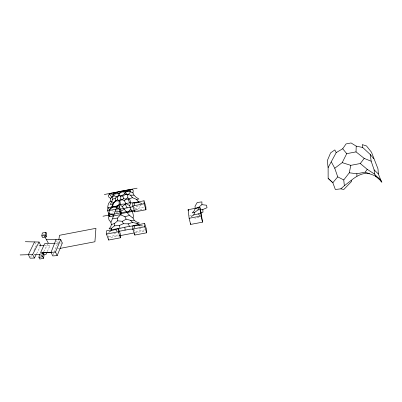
<?xml version="1.0" encoding="UTF-8"?>
<svg xmlns="http://www.w3.org/2000/svg" width="402" height="402" viewBox="0 0 402 402"><rect width="100%" height="100%" fill="white"/><g stroke="black" fill="none" stroke-linecap="round" stroke-linejoin="round"><path stroke-width="0.3" stroke-dasharray="2.01 1.51" d="M108.781 237.808L108.831 236.698L107.61 233.446M58.22 243.944L58.772 240.235M53.205 254.752L53.873 253.004M54.094 252.421L57.662 243.094L56.496 240.557M47.325 251.521L50.064 245.336L44.557 245.557M30.698 257.079L31.497 255.411M33.894 250.421L36.291 245.426L35.049 242.929M36.632 253.702L40.21 246.627M41.366 256.079L41.944 254.994M43.672 251.732L47.702 244.12M141.047 205.095L138.695 206.819L135.615 206.502M116.811 210.296L118.384 209.452M139.017 229.075L141.001 228.065M115.52 233.22L113.882 233.869L111.781 233.743M198.955 217.08L196.07 218.191L194.864 218.105M111.098 213.432L113.439 212.98M115.786 212.532L118.128 212.08M134.685 208.899L144.092 207.095M137.499 210.472L139.333 210.115M139.946 210L143.62 209.296M43.114 234.652L44.903 234.311M189.573 215.829L191.417 215.477M108.831 236.698L118.67 234.823M144.69 229.864L134.821 231.748L134.092 229.557M110.841 237.406L118.721 235.904M135.077 232.788L144.167 231.055M57.486 248.888L59.325 248.536M40.336 255.898L42.466 255.491M55.772 243.215L58.24 243.115M60.571 243.059L62.32 243.039M111.731 210.728L114.123 211.286M134.112 207.12L134.494 208.306"/><path stroke-width="0.6" d="M133.062 218.055C134.625 213.382 130.308 209.995 129.685 205.653L130.806 202.598L129.776 199.523L127.771 197.754L127.786 194.975L129.796 192.935L130.811 190.88L129.72 190.071L126.057 191.799L124.399 193.875L120.801 196.327L120.746 199.09L119.077 200.678L119.198 203.879C114.761 209.261 113.902 216.301 110.917 222.301L111.389 224.633L110.696 226.813L109.078 228.798L111.53 228.266L114.459 225.859L119.278 225.527L123.283 223.728L128.092 223.839L132.459 222.412L136.851 223.422L139.358 222.999L136.409 221.894L134.198 220.261L133.062 218.055C127.298 214.598 124.449 208.035 119.198 203.879M120.439 237.793L120.52 234.472L118.384 228.482L106.59 230.733L106.419 234.059L108.676 240.034L120.439 237.793L118.288 231.793L118.384 228.482M120.987 214.532L121.057 211.517L119.032 205.608L107.801 207.769L107.641 210.784L109.781 216.683L120.987 214.532L118.947 208.608L119.032 205.608M110.917 222.301L109.002 219.899L108.384 216.683L109.118 213.271L109.274 209.588L112.57 206.131L113.917 202.734L117.409 199.734L117.484 196.965L119.213 195.593L119.444 193.533C123.107 190.453 127.896 189.774 132.444 189.427L133.268 190.734L132.941 192.91L134.017 195.166L136.107 197.266L138.911 199.01L136.524 199.382L132.358 197.678L130.625 195.176L126.409 193.99L125.163 192.171L121.032 191.759L120.414 191.332L114.098 192.87L110.047 193.352L109.475 193.864L110.148 195.191L111.977 196.955L112.409 199.327L111.726 201.955L110.148 204.533L112.48 204.005L115.294 200.96L115.409 198.106L118.369 195.538L122.816 196.025L126.409 193.99M374.518 174.071L374.141 169.89L371.192 161.247L364.222 158.393L356.036 151.881L356.212 146.132L351.046 142.956L346.062 143.926L342.71 148.745L336.213 152.584L328.117 167.599L328.138 178.342L332.836 182.729L335.338 189.483L340.846 188.845L343.79 189.483L351.634 181.392L351.122 180.473C356.122 176.347 362.755 172.141 369.498 173.78C374.287 175.327 379.664 177.272 381.9 182.217L374.518 174.071L367.252 169.353L360.303 163.519L350.795 165.343L342.192 162.634L334.755 168.252L337.73 176.865L343.755 179.955L344.363 185.714L340.846 188.845M114.459 225.859L114.555 223.447L117.675 220.793L122.374 221.316L126.173 219.165L130.625 220.366L134.198 220.261M109.274 209.588L107.701 207.055L108.439 203.643L110.394 201.106L110.52 198.312L114.173 195.849L117.484 196.965M108.676 240.034L108.731 238.924M109.781 216.683L109.836 215.472M110.52 198.312L108.766 197L108.294 195.236L110.002 193.885L110.047 193.352M58.863 239.617L59.506 235.296L95.927 228.326L94.922 241.758L59.938 248.421M109.887 209.809L111.932 207.593L112.48 204.005M43.527 258.325L44.069 255.19L43.25 253.526L39.507 254.24L38.934 257.38L39.768 259.044L43.527 258.325L42.702 256.662L43.25 253.526M46.185 236.848L46.692 233.969L45.913 232.321L42.326 233.009L41.798 235.889L42.587 237.537L46.185 236.848L45.401 235.2L45.913 232.321M198.03 209.874L198.503 207.382L201.904 204.663L206.487 205.216L207.03 207.708L202.794 209.558L198.03 209.874L194.734 212.367L192.241 212.904L194.186 210.849L195.216 208.593L195.05 206.191L197.231 202.487L201.894 201.894L201.904 204.663M343.755 179.955L349.308 172.795L350.795 165.343M108.811 232.301L111.012 230.728L111.53 228.266M111.977 196.955L113.741 194.216L114.098 192.87M380.92 181.196L381.076 180.754L378.393 174.016L377.97 168.79L371.488 152.232L366.493 145.941L362.262 144.614L362.679 147.469L370.227 154.468L373.82 158.805M56.029 239.542L51.049 252.35L52.757 255.918L57.174 255.622L62.32 243.039L60.707 239.481L46.356 239.667M191.262 216.562L193.734 214.929L194.734 212.367M57.174 255.622L55.496 252.049L60.707 239.481M47.079 252.084L46.079 254.335L42.974 254.446M34.557 241.929L28.351 254.677L30.16 258.19L34.431 258.054L36.079 254.788M342.192 162.634L346.725 153.675L356.036 151.881M34.431 258.054L32.637 254.536L39.044 242.034L25.281 241.702M42.517 253.908L43.381 252.275M349.308 172.795L356.855 173.744L365.157 172.151L367.252 169.353M360.303 163.519L364.222 158.393M337.73 176.865L332.841 182.724L328.138 178.342M127.524 212.713L130.695 209.115M112.806 218.673L117.434 218.085L120.53 214.763L119.942 211.482L124.248 209.397M120.746 199.09L124.298 200.734L127.771 197.754M122.198 206.593L125.942 203.558L129.685 205.653M344.363 185.714L351.122 180.473M129.72 190.071L130.705 189.357M113.741 194.216L118.133 193.528L121.032 191.759M115.294 200.96L119.851 200.859L123.66 198.774L128.213 199.251L132.358 197.678M118.193 232.1L120.133 231.085L130.072 229.19L133.394 229.16M111.932 207.593C116.625 207.1 120.278 203.492 125.153 204.085C129.499 201.734 134.303 203.713 138.891 202.417L141.961 203.638M110.002 193.885L113.032 194.317L117.113 192.643L119.444 193.533M112.409 199.327L115.409 198.106M111.012 230.728C121.238 227.999 131.816 224.818 142.444 225.884M111.389 224.633L114.555 223.447M193.734 214.929L198.523 213.839L202.99 212.171L202.794 209.558M195.216 208.593L198.503 207.382M133.394 206.648L118.957 209.367M120.53 214.763L124.851 216.663L129.343 215.497M125.163 192.171L129.419 191.191L132.941 192.91M104.294 194.523L137.122 188.176M144.047 200.789L132.781 202.96L132.786 205.95L134.705 211.899L145.946 209.743L145.856 206.754L144.047 200.789L144.127 203.769L145.946 209.743M107.641 210.784L118.947 208.608M132.786 205.95L144.127 203.769M102.952 216.241L137.368 209.633M120.364 213.758L135.052 210.939M41.798 235.889L45.401 235.2M188.101 209.703L199.879 207.452L201.246 213.598L202.518 222.165L190.633 224.427L189.141 218.271L188.101 209.703L188.367 210.819M144.65 223.467L132.816 225.723L132.826 229.019L134.836 235.049L146.64 232.803L146.539 229.512L144.65 223.467L144.735 226.748L146.64 232.803M106.419 234.059L118.288 231.793M132.826 229.019L144.735 226.748M189.141 218.271L201.141 215.985L199.879 207.452M119.324 235.788L134.474 232.904M38.934 257.38L42.702 256.662M120.414 191.332L124.509 190.558M42.496 252.938L55.496 252.049M55.154 243.24L44.662 243.667L40.582 252.647L51.24 252.25M39.054 245.778L43.949 245.582M34.281 254.767L39.868 254.561M20.1 254.948L32.637 254.536M130.625 195.176L134.017 195.166M122.479 191.608L126.057 191.799M115.289 211.12L119.942 211.482M356.212 146.132L362.679 147.469M124.399 193.875L127.786 194.975M115.917 192.221L117.113 192.643M365.157 172.151L369.498 173.78M112.57 206.131L116.65 207.658M110.394 201.106L113.917 202.734M119.213 195.593L120.801 196.327M109.118 213.271L113.248 215.457M127.685 190.241L129.419 191.191M117.409 199.734L119.077 200.678M136.851 223.422L139.323 225.311M375.096 175.885L379.041 179.091M374.141 169.89L378.393 174.011M130.625 220.366L132.459 222.412M342.71 148.745L346.725 153.675M136.524 199.382L138.891 202.417M113.032 194.317L114.173 195.849M115.711 229.653L117.042 231.457M116.409 206.462L117.726 208.457M128.092 223.839L129.519 226.205M124.298 200.734L125.942 203.558M198.523 213.839L199.578 215.703M44.426 236.069L48.28 243.029M331.364 161.956L334.755 168.252M124.851 216.663L126.173 219.165M336.213 152.584L334.831 149.921L330.61 152.876L327.268 160.76L328.117 167.599M125.153 204.085L127.168 207.965M39.044 242.034L40.763 245.542M128.213 199.251L129.56 202.708M122.374 221.316L123.283 223.728M122.816 196.025L123.66 198.774M119.278 225.527L119.967 228.029M201.141 215.985L202.518 222.165M119.851 200.859L120.474 204.457M370.227 154.468L371.192 161.247M190.483 223.2L190.633 224.427M118.133 193.528L118.369 195.538M117.434 218.085L117.675 220.793M124.891 227.442L125.097 230.14M134.263 203.035L134.338 205.261M356.855 173.744L356.916 176.192M134.464 226.07L134.484 227.919M134.695 210.698L134.705 211.899M134.831 233.949L134.836 235.049"/></g></svg>
